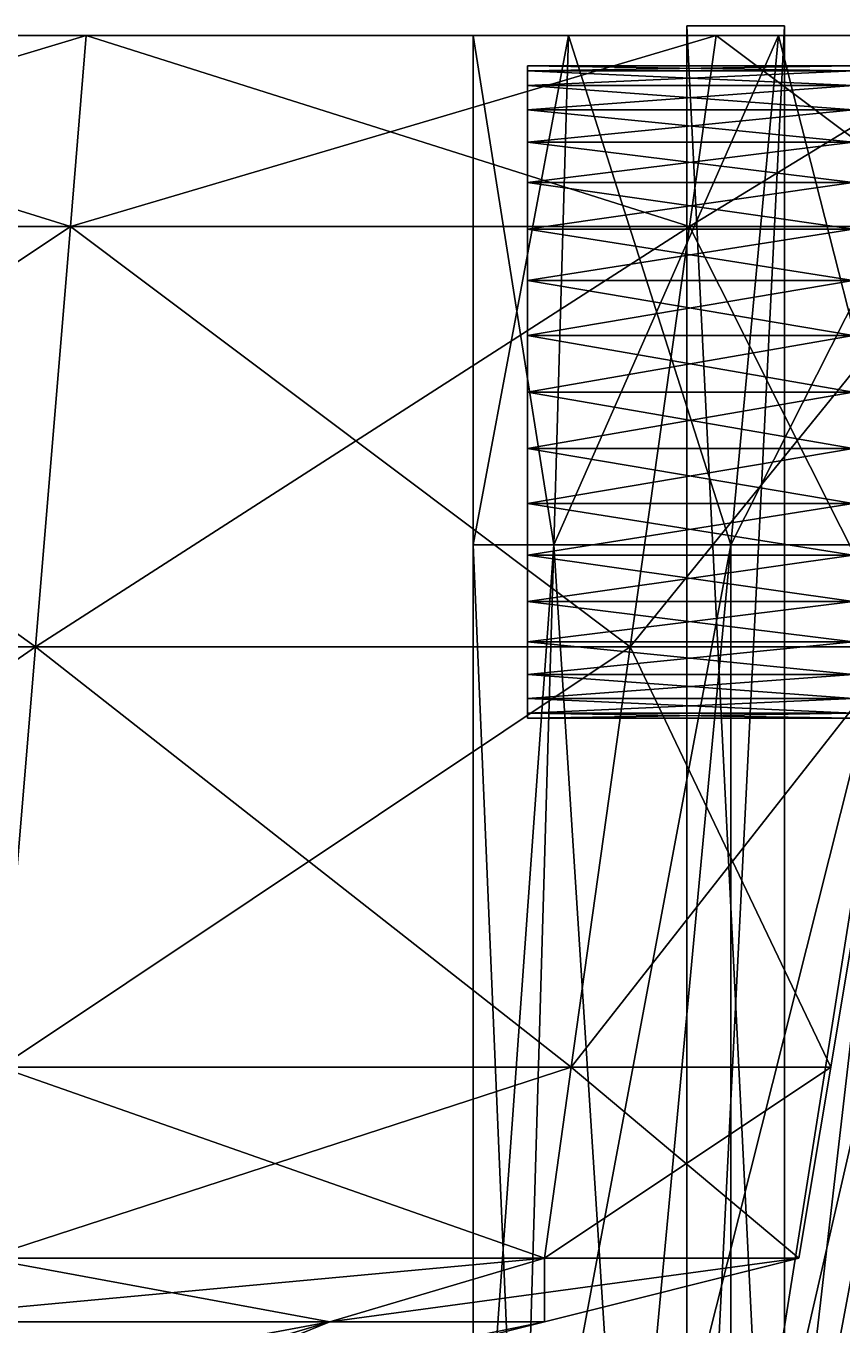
# Model space of a CAD drawing. Header units: metres. Extents: x -1.99 to 2.18, y -3.57 to 1.69.
# Drawn here: x 0.788 to 1.54, y 0.313 to 1.509 of the extents above; entities that cross this region are included whole.
import ezdxf

# ---------------------------------------------------------------- set-up
doc = ezdxf.new("R2010")
doc.units = ezdxf.units.M

msp = doc.modelspace()

# ---------------------------------------------------------------- linework, layer by layer
at = {"layer": 'Cylinder 3'}
for points in [[(1.55, 1.4674, 0.0521), (1.25, 1.472, 0), (1.55, 1.472)], [(1.55, 1.4674, 0.0521), (1.25, 1.4674, 0.0521), (1.25, 1.472, 0)], [(1.25, 1.4674, 0.0521), (1.25, 1.472, 0), (1.25, 1.472, 0)], [(1.25, 1.4674, 0.0521), (1.25, 1.4674, 0.0521), (1.25, 1.472, 0)], [(1.25, 1.4674, 0.0521), (1.25, 1.172, 0), (1.25, 1.472, 0)], [(1.55, 1.472), (1.25, 1.4674, -0.0521), (1.55, 1.4674, -0.0521)], [(1.55, 1.472), (1.25, 1.472, 0), (1.25, 1.4674, -0.0521)], [(1.25, 1.472, 0), (1.25, 1.4674, -0.0521), (1.25, 1.4674, -0.0521)], [(1.25, 1.472, 0), (1.25, 1.472, 0), (1.25, 1.4674, -0.0521)], [(1.25, 1.472, 0), (1.25, 1.172, 0), (1.25, 1.4674, -0.0521)], [(1.25, 1.472, 0), (1.25, 1.172, 0), (1.25, 1.172, 0)], [(1.25, 1.4674, 0.0521), (1.25, 1.172, 0), (1.25, 1.172, 0)], [(1.55, 1.4539, 0.1026), (1.25, 1.4674, 0.0521), (1.55, 1.4674, 0.0521)], [(1.55, 1.4539, 0.1026), (1.25, 1.4539, 0.1026), (1.25, 1.4674, 0.0521)], [(1.25, 1.4539, 0.1026), (1.25, 1.4674, 0.0521), (1.25, 1.4674, 0.0521)], [(1.25, 1.4539, 0.1026), (1.25, 1.4539, 0.1026), (1.25, 1.4674, 0.0521)], [(1.25, 1.4539, 0.1026), (1.25, 1.172, 0), (1.25, 1.4674, 0.0521)], [(1.55, 1.4674, -0.0521), (1.25, 1.4539, -0.1026), (1.55, 1.4539, -0.1026)], [(1.55, 1.4674, -0.0521), (1.25, 1.4674, -0.0521), (1.25, 1.4539, -0.1026)], [(1.25, 1.4674, -0.0521), (1.25, 1.4539, -0.1026), (1.25, 1.4539, -0.1026)], [(1.25, 1.4674, -0.0521), (1.25, 1.4674, -0.0521), (1.25, 1.4539, -0.1026)], [(1.25, 1.4674, -0.0521), (1.25, 1.172, 0), (1.25, 1.4539, -0.1026)], [(1.25, 1.4674, -0.0521), (1.25, 1.172, 0), (1.25, 1.172, 0)], [(1.25, 1.4539, 0.1026), (1.25, 1.172, 0), (1.25, 1.172, 0)], [(1.55, 1.4318, 0.15), (1.25, 1.4539, 0.1026), (1.55, 1.4539, 0.1026)], [(1.55, 1.4318, 0.15), (1.25, 1.4318, 0.15), (1.25, 1.4539, 0.1026)], [(1.25, 1.4318, 0.15), (1.25, 1.4539, 0.1026), (1.25, 1.4539, 0.1026)], [(1.25, 1.4318, 0.15), (1.25, 1.4318, 0.15), (1.25, 1.4539, 0.1026)], [(1.25, 1.4318, 0.15), (1.25, 1.172, 0), (1.25, 1.4539, 0.1026)], [(1.55, 1.4539, -0.1026), (1.25, 1.4318, -0.15), (1.55, 1.4318, -0.15)], [(1.55, 1.4539, -0.1026), (1.25, 1.4539, -0.1026), (1.25, 1.4318, -0.15)], [(1.25, 1.4539, -0.1026), (1.25, 1.4318, -0.15), (1.25, 1.4318, -0.15)], [(1.25, 1.4539, -0.1026), (1.25, 1.4539, -0.1026), (1.25, 1.4318, -0.15)], [(1.25, 1.4539, -0.1026), (1.25, 1.172, 0), (1.25, 1.4318, -0.15)], [(1.25, 1.4539, -0.1026), (1.25, 1.172, 0), (1.25, 1.172, 0)], [(1.25, 1.4318, 0.15), (1.25, 1.172, 0), (1.25, 1.172, 0)], [(1.55, 1.4018, 0.1928), (1.25, 1.4318, 0.15), (1.55, 1.4318, 0.15)], [(1.55, 1.4018, 0.1928), (1.25, 1.4018, 0.1928), (1.25, 1.4318, 0.15)], [(1.25, 1.4018, 0.1928), (1.25, 1.4318, 0.15), (1.25, 1.4318, 0.15)], [(1.25, 1.4018, 0.1928), (1.25, 1.4018, 0.1928), (1.25, 1.4318, 0.15)], [(1.25, 1.4018, 0.1928), (1.25, 1.172, 0), (1.25, 1.4318, 0.15)], [(1.55, 1.4318, -0.15), (1.25, 1.4018, -0.1928), (1.55, 1.4018, -0.1928)], [(1.55, 1.4318, -0.15), (1.25, 1.4318, -0.15), (1.25, 1.4018, -0.1928)], [(1.25, 1.4318, -0.15), (1.25, 1.4018, -0.1928), (1.25, 1.4018, -0.1928)], [(1.25, 1.4318, -0.15), (1.25, 1.4318, -0.15), (1.25, 1.4018, -0.1928)], [(1.25, 1.4318, -0.15), (1.25, 1.172, 0), (1.25, 1.4018, -0.1928)], [(1.25, 1.4318, -0.15), (1.25, 1.172, 0), (1.25, 1.172, 0)], [(1.25, 1.4018, 0.1928), (1.25, 1.172, 0), (1.25, 1.172, 0)], [(1.55, 1.3648, 0.2298), (1.25, 1.4018, 0.1928), (1.55, 1.4018, 0.1928)], [(1.55, 1.3648, 0.2298), (1.25, 1.3648, 0.2298), (1.25, 1.4018, 0.1928)], [(1.25, 1.3648, 0.2298), (1.25, 1.4018, 0.1928), (1.25, 1.4018, 0.1928)], [(1.25, 1.3648, 0.2298), (1.25, 1.3648, 0.2298), (1.25, 1.4018, 0.1928)], [(1.25, 1.3648, 0.2298), (1.25, 1.172, 0), (1.25, 1.4018, 0.1928)], [(1.55, 1.4018, -0.1928), (1.25, 1.3648, -0.2298), (1.55, 1.3648, -0.2298)], [(1.55, 1.4018, -0.1928), (1.25, 1.4018, -0.1928), (1.25, 1.3648, -0.2298)], [(1.25, 1.4018, -0.1928), (1.25, 1.3648, -0.2298), (1.25, 1.3648, -0.2298)], [(1.25, 1.4018, -0.1928), (1.25, 1.4018, -0.1928), (1.25, 1.3648, -0.2298)], [(1.25, 1.4018, -0.1928), (1.25, 1.172, 0), (1.25, 1.3648, -0.2298)], [(1.25, 1.4018, -0.1928), (1.25, 1.172, 0), (1.25, 1.172, 0)], [(1.25, 1.3648, 0.2298), (1.25, 1.172, 0), (1.25, 1.172, 0)], [(1.55, 1.322, 0.2598), (1.25, 1.3648, 0.2298), (1.55, 1.3648, 0.2298)], [(1.55, 1.322, 0.2598), (1.25, 1.322, 0.2598), (1.25, 1.3648, 0.2298)], [(1.25, 1.322, 0.2598), (1.25, 1.3648, 0.2298), (1.25, 1.3648, 0.2298)], [(1.25, 1.322, 0.2598), (1.25, 1.322, 0.2598), (1.25, 1.3648, 0.2298)], [(1.25, 1.322, 0.2598), (1.25, 1.172, 0), (1.25, 1.3648, 0.2298)], [(1.55, 1.3648, -0.2298), (1.25, 1.322, -0.2598), (1.55, 1.322, -0.2598)], [(1.55, 1.3648, -0.2298), (1.25, 1.3648, -0.2298), (1.25, 1.322, -0.2598)], [(1.25, 1.3648, -0.2298), (1.25, 1.322, -0.2598), (1.25, 1.322, -0.2598)], [(1.25, 1.3648, -0.2298), (1.25, 1.3648, -0.2298), (1.25, 1.322, -0.2598)], [(1.25, 1.3648, -0.2298), (1.25, 1.172, 0), (1.25, 1.322, -0.2598)], [(1.25, 1.3648, -0.2298), (1.25, 1.172, 0), (1.25, 1.172, 0)], [(1.25, 1.322, 0.2598), (1.25, 1.172, 0), (1.25, 1.172, 0)], [(1.55, 1.2746, 0.2819), (1.25, 1.322, 0.2598), (1.55, 1.322, 0.2598)], [(1.55, 1.2746, 0.2819), (1.25, 1.2746, 0.2819), (1.25, 1.322, 0.2598)], [(1.25, 1.2746, 0.2819), (1.25, 1.322, 0.2598), (1.25, 1.322, 0.2598)], [(1.25, 1.2746, 0.2819), (1.25, 1.2746, 0.2819), (1.25, 1.322, 0.2598)], [(1.25, 1.2746, 0.2819), (1.25, 1.172, 0), (1.25, 1.322, 0.2598)], [(1.55, 1.322, -0.2598), (1.25, 1.2746, -0.2819), (1.55, 1.2746, -0.2819)], [(1.55, 1.322, -0.2598), (1.25, 1.322, -0.2598), (1.25, 1.2746, -0.2819)], [(1.25, 1.322, -0.2598), (1.25, 1.2746, -0.2819), (1.25, 1.2746, -0.2819)], [(1.25, 1.322, -0.2598), (1.25, 1.322, -0.2598), (1.25, 1.2746, -0.2819)], [(1.25, 1.322, -0.2598), (1.25, 1.172, 0), (1.25, 1.2746, -0.2819)], [(1.25, 1.322, -0.2598), (1.25, 1.172, 0), (1.25, 1.172, 0)], [(1.25, 1.2746, 0.2819), (1.25, 1.172, 0), (1.25, 1.172, 0)], [(1.55, 1.2241, 0.2954), (1.25, 1.2746, 0.2819), (1.55, 1.2746, 0.2819)], [(1.55, 1.2241, 0.2954), (1.25, 1.2241, 0.2954), (1.25, 1.2746, 0.2819)], [(1.25, 1.2241, 0.2954), (1.25, 1.2746, 0.2819), (1.25, 1.2746, 0.2819)], [(1.25, 1.2241, 0.2954), (1.25, 1.2241, 0.2954), (1.25, 1.2746, 0.2819)], [(1.25, 1.2241, 0.2954), (1.25, 1.172, 0), (1.25, 1.2746, 0.2819)], [(1.55, 1.2746, -0.2819), (1.25, 1.2241, -0.2954), (1.55, 1.2241, -0.2954)], [(1.55, 1.2746, -0.2819), (1.25, 1.2746, -0.2819), (1.25, 1.2241, -0.2954)], [(1.25, 1.2746, -0.2819), (1.25, 1.2241, -0.2954), (1.25, 1.2241, -0.2954)], [(1.25, 1.2746, -0.2819), (1.25, 1.2746, -0.2819), (1.25, 1.2241, -0.2954)], [(1.25, 1.2746, -0.2819), (1.25, 1.172, 0), (1.25, 1.2241, -0.2954)], [(1.25, 1.2746, -0.2819), (1.25, 1.172, 0), (1.25, 1.172, 0)], [(1.25, 1.2241, 0.2954), (1.25, 1.172, 0), (1.25, 1.172, 0)], [(1.55, 1.172, 0.3), (1.25, 1.2241, 0.2954), (1.55, 1.2241, 0.2954)], [(1.55, 1.172, 0.3), (1.25, 1.172, 0.3), (1.25, 1.2241, 0.2954)], [(1.25, 1.172, 0.3), (1.25, 1.2241, 0.2954), (1.25, 1.2241, 0.2954)], [(1.25, 1.172, 0.3), (1.25, 1.172, 0.3), (1.25, 1.2241, 0.2954)], [(1.25, 1.172, 0.3), (1.25, 1.172, 0), (1.25, 1.2241, 0.2954)], [(1.55, 1.2241, -0.2954), (1.25, 1.172, -0.3), (1.55, 1.172, -0.3)], [(1.55, 1.2241, -0.2954), (1.25, 1.2241, -0.2954), (1.25, 1.172, -0.3)], [(1.25, 1.2241, -0.2954), (1.25, 1.172, -0.3), (1.25, 1.172, -0.3)], [(1.25, 1.2241, -0.2954), (1.25, 1.2241, -0.2954), (1.25, 1.172, -0.3)], [(1.25, 1.2241, -0.2954), (1.25, 1.172, 0), (1.25, 1.172, -0.3)], [(1.25, 1.2241, -0.2954), (1.25, 1.172, 0), (1.25, 1.172, 0)], [(1.25, 1.172, 0.3), (1.25, 1.172, 0), (1.25, 1.172, 0)], [(1.55, 1.1199, 0.2954), (1.25, 1.172, 0.3), (1.55, 1.172, 0.3)], [(1.55, 1.1199, 0.2954), (1.25, 1.1199, 0.2954), (1.25, 1.172, 0.3)], [(1.25, 1.1199, 0.2954), (1.25, 1.172, 0.3), (1.25, 1.172, 0.3)], [(1.25, 1.1199, 0.2954), (1.25, 1.1199, 0.2954), (1.25, 1.172, 0.3)], [(1.25, 1.1199, 0.2954), (1.25, 1.172, 0), (1.25, 1.172, 0.3)], [(1.25, 1.1199, 0.2954), (1.25, 1.172, 0), (1.25, 1.172, 0)], [(1.25, 1.0694, 0.2819), (1.25, 1.172, 0), (1.25, 1.1199, 0.2954)], [(1.25, 1.0694, 0.2819), (1.25, 1.172, 0), (1.25, 1.172, 0)], [(1.25, 1.022, 0.2598), (1.25, 1.172, 0), (1.25, 1.0694, 0.2819)], [(1.25, 1.022, 0.2598), (1.25, 1.172, 0), (1.25, 1.172, 0)], [(1.25, 0.9792, 0.2298), (1.25, 1.172, 0), (1.25, 1.022, 0.2598)], [(1.25, 0.9792, 0.2298), (1.25, 1.172, 0), (1.25, 1.172, 0)], [(1.25, 0.9422, 0.1928), (1.25, 1.172, 0), (1.25, 0.9792, 0.2298)], [(1.25, 0.9422, 0.1928), (1.25, 1.172, 0), (1.25, 1.172, 0)], [(1.25, 0.9122, 0.15), (1.25, 1.172, 0), (1.25, 0.9422, 0.1928)], [(1.25, 0.9122, 0.15), (1.25, 1.172, 0), (1.25, 1.172, 0)], [(1.25, 0.8901, 0.1026), (1.25, 1.172, 0), (1.25, 0.9122, 0.15)], [(1.25, 0.8901, 0.1026), (1.25, 1.172, 0), (1.25, 1.172, 0)], [(1.25, 0.8766, 0.0521), (1.25, 1.172, 0), (1.25, 0.8901, 0.1026)], [(1.25, 0.8766, 0.0521), (1.25, 1.172, 0), (1.25, 1.172, 0)], [(1.25, 0.872, 0), (1.25, 1.172, 0), (1.25, 0.8766, 0.0521)], [(1.25, 0.872, 0), (1.25, 1.172, 0), (1.25, 1.172, 0)], [(1.25, 0.8766, -0.0521), (1.25, 1.172, 0), (1.25, 0.872, 0)], [(1.25, 0.8766, -0.0521), (1.25, 1.172, 0), (1.25, 1.172, 0)], [(1.25, 0.8901, -0.1026), (1.25, 1.172, 0), (1.25, 0.8766, -0.0521)], [(1.25, 0.8901, -0.1026), (1.25, 1.172, 0), (1.25, 1.172, 0)], [(1.25, 0.9122, -0.15), (1.25, 1.172, 0), (1.25, 0.8901, -0.1026)], [(1.25, 0.9122, -0.15), (1.25, 1.172, 0), (1.25, 1.172, 0)], [(1.25, 0.9422, -0.1928), (1.25, 1.172, 0), (1.25, 0.9122, -0.15)], [(1.25, 0.9422, -0.1928), (1.25, 1.172, 0), (1.25, 1.172, 0)], [(1.25, 0.9792, -0.2298), (1.25, 1.172, 0), (1.25, 0.9422, -0.1928)], [(1.25, 0.9792, -0.2298), (1.25, 1.172, 0), (1.25, 1.172, 0)], [(1.25, 1.022, -0.2598), (1.25, 1.172, 0), (1.25, 0.9792, -0.2298)], [(1.25, 1.022, -0.2598), (1.25, 1.172, 0), (1.25, 1.172, 0)], [(1.25, 1.0694, -0.2819), (1.25, 1.172, 0), (1.25, 1.022, -0.2598)], [(1.25, 1.0694, -0.2819), (1.25, 1.172, 0), (1.25, 1.172, 0)], [(1.25, 1.1199, -0.2954), (1.25, 1.172, 0), (1.25, 1.0694, -0.2819)], [(1.25, 1.1199, -0.2954), (1.25, 1.172, 0), (1.25, 1.172, 0)], [(1.55, 1.172, -0.3), (1.25, 1.1199, -0.2954), (1.55, 1.1199, -0.2954)], [(1.55, 1.172, -0.3), (1.25, 1.172, -0.3), (1.25, 1.1199, -0.2954)], [(1.25, 1.172, -0.3), (1.25, 1.1199, -0.2954), (1.25, 1.1199, -0.2954)], [(1.25, 1.172, -0.3), (1.25, 1.172, -0.3), (1.25, 1.1199, -0.2954)], [(1.25, 1.172, -0.3), (1.25, 1.172, 0), (1.25, 1.1199, -0.2954)], [(1.25, 1.172, -0.3), (1.25, 1.172, 0), (1.25, 1.172, 0)], [(1.55, 1.0694, 0.2819), (1.25, 1.1199, 0.2954), (1.55, 1.1199, 0.2954)], [(1.55, 1.0694, 0.2819), (1.25, 1.0694, 0.2819), (1.25, 1.1199, 0.2954)], [(1.25, 1.0694, 0.2819), (1.25, 1.1199, 0.2954), (1.25, 1.1199, 0.2954)], [(1.25, 1.0694, 0.2819), (1.25, 1.0694, 0.2819), (1.25, 1.1199, 0.2954)], [(1.55, 1.1199, -0.2954), (1.25, 1.0694, -0.2819), (1.55, 1.0694, -0.2819)], [(1.55, 1.1199, -0.2954), (1.25, 1.1199, -0.2954), (1.25, 1.0694, -0.2819)], [(1.25, 1.1199, -0.2954), (1.25, 1.0694, -0.2819), (1.25, 1.0694, -0.2819)], [(1.25, 1.1199, -0.2954), (1.25, 1.1199, -0.2954), (1.25, 1.0694, -0.2819)], [(1.55, 1.022, 0.2598), (1.25, 1.0694, 0.2819), (1.55, 1.0694, 0.2819)], [(1.55, 1.022, 0.2598), (1.25, 1.022, 0.2598), (1.25, 1.0694, 0.2819)], [(1.25, 1.022, 0.2598), (1.25, 1.0694, 0.2819), (1.25, 1.0694, 0.2819)], [(1.25, 1.022, 0.2598), (1.25, 1.022, 0.2598), (1.25, 1.0694, 0.2819)], [(1.55, 1.0694, -0.2819), (1.25, 1.022, -0.2598), (1.55, 1.022, -0.2598)], [(1.55, 1.0694, -0.2819), (1.25, 1.0694, -0.2819), (1.25, 1.022, -0.2598)], [(1.25, 1.0694, -0.2819), (1.25, 1.022, -0.2598), (1.25, 1.022, -0.2598)], [(1.25, 1.0694, -0.2819), (1.25, 1.0694, -0.2819), (1.25, 1.022, -0.2598)], [(1.55, 0.9792, 0.2298), (1.25, 1.022, 0.2598), (1.55, 1.022, 0.2598)], [(1.55, 0.9792, 0.2298), (1.25, 0.9792, 0.2298), (1.25, 1.022, 0.2598)], [(1.25, 0.9792, 0.2298), (1.25, 1.022, 0.2598), (1.25, 1.022, 0.2598)], [(1.25, 0.9792, 0.2298), (1.25, 0.9792, 0.2298), (1.25, 1.022, 0.2598)], [(1.55, 1.022, -0.2598), (1.25, 0.9792, -0.2298), (1.55, 0.9792, -0.2298)], [(1.55, 1.022, -0.2598), (1.25, 1.022, -0.2598), (1.25, 0.9792, -0.2298)], [(1.25, 1.022, -0.2598), (1.25, 0.9792, -0.2298), (1.25, 0.9792, -0.2298)], [(1.25, 1.022, -0.2598), (1.25, 1.022, -0.2598), (1.25, 0.9792, -0.2298)], [(1.55, 0.9422, 0.1928), (1.25, 0.9792, 0.2298), (1.55, 0.9792, 0.2298)], [(1.55, 0.9422, 0.1928), (1.25, 0.9422, 0.1928), (1.25, 0.9792, 0.2298)], [(1.25, 0.9422, 0.1928), (1.25, 0.9792, 0.2298), (1.25, 0.9792, 0.2298)], [(1.25, 0.9422, 0.1928), (1.25, 0.9422, 0.1928), (1.25, 0.9792, 0.2298)], [(1.55, 0.9792, -0.2298), (1.25, 0.9422, -0.1928), (1.55, 0.9422, -0.1928)], [(1.55, 0.9792, -0.2298), (1.25, 0.9792, -0.2298), (1.25, 0.9422, -0.1928)], [(1.25, 0.9792, -0.2298), (1.25, 0.9422, -0.1928), (1.25, 0.9422, -0.1928)], [(1.25, 0.9792, -0.2298), (1.25, 0.9792, -0.2298), (1.25, 0.9422, -0.1928)], [(1.55, 0.9122, 0.15), (1.25, 0.9422, 0.1928), (1.55, 0.9422, 0.1928)], [(1.55, 0.9122, 0.15), (1.25, 0.9122, 0.15), (1.25, 0.9422, 0.1928)], [(1.25, 0.9122, 0.15), (1.25, 0.9422, 0.1928), (1.25, 0.9422, 0.1928)], [(1.25, 0.9122, 0.15), (1.25, 0.9122, 0.15), (1.25, 0.9422, 0.1928)], [(1.55, 0.9422, -0.1928), (1.25, 0.9122, -0.15), (1.55, 0.9122, -0.15)], [(1.55, 0.9422, -0.1928), (1.25, 0.9422, -0.1928), (1.25, 0.9122, -0.15)], [(1.25, 0.9422, -0.1928), (1.25, 0.9122, -0.15), (1.25, 0.9122, -0.15)], [(1.25, 0.9422, -0.1928), (1.25, 0.9422, -0.1928), (1.25, 0.9122, -0.15)], [(1.55, 0.8901, 0.1026), (1.25, 0.9122, 0.15), (1.55, 0.9122, 0.15)], [(1.55, 0.8901, 0.1026), (1.25, 0.8901, 0.1026), (1.25, 0.9122, 0.15)], [(1.25, 0.8901, 0.1026), (1.25, 0.9122, 0.15), (1.25, 0.9122, 0.15)], [(1.25, 0.8901, 0.1026), (1.25, 0.8901, 0.1026), (1.25, 0.9122, 0.15)], [(1.55, 0.9122, -0.15), (1.25, 0.8901, -0.1026), (1.55, 0.8901, -0.1026)], [(1.55, 0.9122, -0.15), (1.25, 0.9122, -0.15), (1.25, 0.8901, -0.1026)], [(1.25, 0.9122, -0.15), (1.25, 0.8901, -0.1026), (1.25, 0.8901, -0.1026)], [(1.25, 0.9122, -0.15), (1.25, 0.9122, -0.15), (1.25, 0.8901, -0.1026)], [(1.55, 0.8766, 0.0521), (1.25, 0.8901, 0.1026), (1.55, 0.8901, 0.1026)], [(1.55, 0.8766, 0.0521), (1.25, 0.8766, 0.0521), (1.25, 0.8901, 0.1026)], [(1.25, 0.8766, 0.0521), (1.25, 0.8901, 0.1026), (1.25, 0.8901, 0.1026)], [(1.25, 0.8766, 0.0521), (1.25, 0.8766, 0.0521), (1.25, 0.8901, 0.1026)], [(1.55, 0.8901, -0.1026), (1.25, 0.8766, -0.0521), (1.55, 0.8766, -0.0521)], [(1.55, 0.8901, -0.1026), (1.25, 0.8901, -0.1026), (1.25, 0.8766, -0.0521)], [(1.25, 0.8901, -0.1026), (1.25, 0.8766, -0.0521), (1.25, 0.8766, -0.0521)], [(1.25, 0.8901, -0.1026), (1.25, 0.8901, -0.1026), (1.25, 0.8766, -0.0521)], [(1.55, 0.872, 0), (1.25, 0.8766, 0.0521), (1.55, 0.8766, 0.0521)], [(1.55, 0.872, 0), (1.25, 0.872, 0), (1.25, 0.8766, 0.0521)], [(1.25, 0.872, 0), (1.25, 0.8766, 0.0521), (1.25, 0.8766, 0.0521)], [(1.25, 0.872, 0), (1.25, 0.872, 0), (1.25, 0.8766, 0.0521)], [(1.55, 0.8766, -0.0521), (1.25, 0.872, 0), (1.55, 0.872, 0)], [(1.55, 0.8766, -0.0521), (1.25, 0.8766, -0.0521), (1.25, 0.872, 0)], [(1.25, 0.8766, -0.0521), (1.25, 0.872, 0), (1.25, 0.872, 0)], [(1.25, 0.8766, -0.0521), (1.25, 0.8766, -0.0521), (1.25, 0.872, 0)]]:
    msp.add_3dface(points, dxfattribs=at)
at = {"layer": 'Prism'}
for points in [[(1.3966, 1.5088, -0.5062), (1.4866, 1.5088, 0.5063), (1.3966, 1.5088, 0.5063)], [(1.3966, 1.5088, -0.5062), (1.4866, 1.5088, -0.5062), (1.4866, 1.5088, 0.5063)], [(1.3966, -0.2912, 0), (1.4866, 1.5088, -0.5062), (1.3966, 1.5088, -0.5062)], [(1.3966, -0.2912, 0), (1.4866, -0.2912, 0), (1.4866, 1.5088, -0.5062)], [(1.3966, 1.5088, 0.5063), (1.4866, -0.2912, 0), (1.3966, -0.2912, 0)], [(1.3966, 1.5088, 0.5063), (1.4866, 1.5088, 0.5063), (1.4866, -0.2912, 0)], [(1.3966, -0.2912, 0), (1.3966, 1.5088, -0.5062), (1.3966, 1.5088, 0.5063)], [(1.4866, 1.5088, -0.5062), (1.4866, -0.2912, 0), (1.4866, 1.5088, 0.5063)]]:
    msp.add_3dface(points, dxfattribs=at)
at = {"layer": 'Pyramid'}
for points in [[(-0.8438, 1.5, -0.1687), (0.8437, 1.5, -0.1687), (-0.8438, 1.5, 0.1688)], [(-0.8438, 1.5, -0.1687), (-0.2637, 1.5, -0.2848), (0.8437, 1.5, -0.1687)], [(-0.8438, 1.5, 0.1688), (0.8437, 1.5, -0.1687), (0.8437, 1.5, 0.1688)], [(0.2637, 1.5, 0.2848), (-0.8438, 1.5, 0.1688), (0.8437, 1.5, 0.1688)], [(-0.2637, 1.5, -0.2848), (0.2637, 1.5, -0.2848), (0.8437, 1.5, -0.1687)], [(0.8291, 1.3242, -0.1658), (0.2637, 1.5, -0.2848), (0.2591, 1.3242, -0.2798)], [(0.2591, 1.3242, 0.2798), (0.8437, 1.5, 0.1688), (0.8291, 1.3242, 0.1658)], [(0.2591, 1.3242, 0.2798), (0.2637, 1.5, 0.2848), (0.8437, 1.5, 0.1688)], [(0.8291, 1.3242, -0.1658), (0.8437, 1.5, -0.1687), (0.2637, 1.5, -0.2848)], [(1.3991, 1.3242, -0.0518), (0.8437, 1.5, -0.1687), (0.8291, 1.3242, -0.1658)], [(0.8291, 1.3242, 0.1658), (1.4238, 1.5, 0.0527), (1.3991, 1.3242, 0.0518)], [(0.8291, 1.3242, 0.1658), (0.8437, 1.5, 0.1688), (1.4238, 1.5, 0.0527)], [(1.3991, 1.3242, -0.0518), (1.4238, 1.5, -0.0527), (0.8437, 1.5, -0.1687)], [(1.4238, 1.5, -0.0527), (0.8437, 1.5, 0.1688), (0.8437, 1.5, -0.1687)], [(1.4238, 1.5, -0.0527), (1.4238, 1.5, 0.0527), (0.8437, 1.5, 0.1688)], [(1.6582, 1.3242, 0), (1.4238, 1.5, -0.0527), (1.3991, 1.3242, -0.0518)], [(1.3991, 1.3242, 0.0518), (1.6875, 1.5, 0), (1.6582, 1.3242, 0)], [(1.3991, 1.3242, 0.0518), (1.4238, 1.5, 0.0527), (1.6875, 1.5, 0)], [(1.6582, 1.3242, 0), (1.6875, 1.5, 0), (1.4238, 1.5, -0.0527)], [(1.4238, 1.5, -0.0527), (1.6875, 1.5, 0), (1.4238, 1.5, 0.0527)], [(0.7969, 0.9375, -0.1594), (0.2591, 1.3242, -0.2798), (0.249, 0.9375, -0.2689)], [(0.249, 0.9375, 0.2689), (0.8291, 1.3242, 0.1658), (0.7969, 0.9375, 0.1594)], [(0.249, 0.9375, 0.2689), (0.2591, 1.3242, 0.2798), (0.8291, 1.3242, 0.1658)], [(0.7969, 0.9375, -0.1594), (0.8291, 1.3242, -0.1658), (0.2591, 1.3242, -0.2798)], [(1.3447, 0.9375, -0.0498), (0.8291, 1.3242, -0.1658), (0.7969, 0.9375, -0.1594)], [(0.7969, 0.9375, 0.1594), (1.3991, 1.3242, 0.0518), (1.3447, 0.9375, 0.0498)], [(0.7969, 0.9375, 0.1594), (0.8291, 1.3242, 0.1658), (1.3991, 1.3242, 0.0518)], [(1.3447, 0.9375, -0.0498), (1.3991, 1.3242, -0.0518), (0.8291, 1.3242, -0.1658)], [(1.5937, 0.9375, 0), (1.3991, 1.3242, -0.0518), (1.3447, 0.9375, -0.0498)], [(1.3447, 0.9375, 0.0498), (1.6582, 1.3242, 0), (1.5937, 0.9375, 0)], [(1.3447, 0.9375, 0.0498), (1.3991, 1.3242, 0.0518), (1.6582, 1.3242, 0)], [(1.5937, 0.9375, 0), (1.6582, 1.3242, 0), (1.3991, 1.3242, -0.0518)], [(0.239, 0.5508, 0.2581), (0.7969, 0.9375, 0.1594), (0.7646, 0.5508, 0.1529)], [(0.239, 0.5508, 0.2581), (0.249, 0.9375, 0.2689), (0.7969, 0.9375, 0.1594)], [(0.7646, 0.5508, -0.1529), (0.7969, 0.9375, -0.1594), (0.249, 0.9375, -0.2689)], [(1.2903, 0.5508, -0.0478), (0.7969, 0.9375, -0.1594), (0.7646, 0.5508, -0.1529)], [(0.7646, 0.5508, 0.1529), (1.3447, 0.9375, 0.0498), (1.2903, 0.5508, 0.0478)], [(0.7646, 0.5508, 0.1529), (0.7969, 0.9375, 0.1594), (1.3447, 0.9375, 0.0498)], [(1.2903, 0.5508, -0.0478), (1.3447, 0.9375, -0.0498), (0.7969, 0.9375, -0.1594)], [(1.5293, 0.5508, 0), (1.3447, 0.9375, -0.0498), (1.2903, 0.5508, -0.0478)], [(1.2903, 0.5508, 0.0478), (1.5937, 0.9375, 0), (1.5293, 0.5508, 0)], [(1.2903, 0.5508, 0.0478), (1.3447, 0.9375, 0.0498), (1.5937, 0.9375, 0)], [(1.5293, 0.5508, 0), (1.5937, 0.9375, 0), (1.3447, 0.9375, -0.0498)], [(1.2656, 0.375, -0.0469), (0.7646, 0.5508, -0.1529), (0.75, 0.375, -0.15)], [(0.75, 0.375, 0.15), (1.2903, 0.5508, 0.0478), (1.2656, 0.375, 0.0469)], [(0.75, 0.375, 0.15), (0.7646, 0.5508, 0.1529), (1.2903, 0.5508, 0.0478)], [(1.2656, 0.375, -0.0469), (1.2903, 0.5508, -0.0478), (0.7646, 0.5508, -0.1529)], [(1.5, 0.375, 0), (1.2903, 0.5508, -0.0478), (1.2656, 0.375, -0.0469)], [(1.2656, 0.375, 0.0469), (1.5293, 0.5508, 0), (1.5, 0.375, 0)], [(1.2656, 0.375, 0.0469), (1.2903, 0.5508, 0.0478), (1.5293, 0.5508, 0)], [(1.5, 0.375, 0), (1.5293, 0.5508, 0), (1.2903, 0.5508, -0.0478)], [(1.0679, 0.3164, -0.0396), (0.75, 0.375, -0.15), (0.6328, 0.3164, -0.1266)], [(0.6328, 0.3164, 0.1266), (1.2656, 0.375, 0.0469), (1.0679, 0.3164, 0.0396)], [(0.6328, 0.3164, 0.1266), (0.75, 0.375, 0.15), (1.2656, 0.375, 0.0469)], [(1.0679, 0.3164, -0.0396), (1.2656, 0.375, -0.0469), (0.75, 0.375, -0.15)], [(1.2656, 0.3164, 0), (1.2656, 0.375, -0.0469), (1.0679, 0.3164, -0.0396)], [(1.0679, 0.3164, 0.0396), (1.5, 0.375, 0), (1.2656, 0.3164, 0)], [(1.0679, 0.3164, 0.0396), (1.2656, 0.375, 0.0469), (1.5, 0.375, 0)], [(1.2656, 0.3164, 0), (1.5, 0.375, 0), (1.2656, 0.375, -0.0469)], [(0.375, 0.1875, 0.075), (1.0679, 0.3164, 0.0396), (0.6328, 0.1875, 0.0234)], [(0.375, 0.1875, 0.075), (0.6328, 0.3164, 0.1266), (1.0679, 0.3164, 0.0396)], [(0.6328, 0.1875, -0.0234), (1.0679, 0.3164, -0.0396), (0.6328, 0.3164, -0.1266)], [(0.75, 0.1875, 0), (1.0679, 0.3164, -0.0396), (0.6328, 0.1875, -0.0234)], [(0.6328, 0.1875, 0.0234), (1.2656, 0.3164, 0), (0.75, 0.1875, 0)], [(0.6328, 0.1875, 0.0234), (1.0679, 0.3164, 0.0396), (1.2656, 0.3164, 0)], [(0.75, 0.1875, 0), (1.2656, 0.3164, 0), (1.0679, 0.3164, -0.0396)]]:
    msp.add_3dface(points, dxfattribs=at)
at = {"layer": 'Pyramid 1'}
for points in [[(1.2, 1.0313, 0.4894), (1.2, 1.5, 0.8438), (1.2, 1.0313, 0.7119)], [(1.2, 1.0313, 0.4894), (1.2, 1.5, 0.5801), (1.2, 1.5, 0.8438)], [(1.2, 1.0313, 0), (1.2, 1.5, 0.5801), (1.2, 1.0313, 0.4894)], [(1.2, 1.0313, 0), (1.2, 1.5, 0), (1.2, 1.5, 0.5801)], [(1.2, 1.0313, -0.4894), (1.2, 1.5, 0), (1.2, 1.0313, 0)], [(1.2, 1.0313, -0.4894), (1.2, 1.5, -0.5801), (1.2, 1.5, 0)], [(1.2, 1.0313, -0.7119), (1.2, 1.5, -0.5801), (1.2, 1.0313, -0.4894)], [(1.2, 1.0313, -0.7119), (1.2, 1.5, -0.8438), (1.2, 1.5, -0.5801)], [(1.2742, 1.0313, -0.6007), (1.2, 1.5, -0.8437), (1.2, 1.0313, -0.7119)], [(1.2742, 1.0313, -0.6007), (1.2879, 1.5, -0.7119), (1.2, 1.5, -0.8437)], [(1.2, 1.0313, 0.7119), (1.2879, 1.5, 0.7119), (1.2742, 1.0313, 0.6007)], [(1.2, 1.0313, 0.7119), (1.2, 1.5, 0.8438), (1.2879, 1.5, 0.7119)], [(1.2, 1.5, 0), (1.2, 1.5, -0.5801), (1.4812, 1.5, -0.4219)], [(1.6746, 1.5, -0.1318), (1.2, 1.5, 0), (1.4812, 1.5, -0.4219)], [(1.2, 1.5, -0.5801), (1.2, 1.5, -0.8437), (1.2879, 1.5, -0.7119)], [(1.4812, 1.5, -0.4219), (1.2, 1.5, -0.5801), (1.2879, 1.5, -0.7119)], [(1.2, 1.5, 0), (1.6746, 1.5, 0.1318), (1.4812, 1.5, 0.4219)], [(1.2, 1.5, 0.5801), (1.4812, 1.5, 0.4219), (1.2879, 1.5, 0.7119)], [(1.4812, 1.5, 0.4219), (1.2, 1.5, 0.5801), (1.2, 1.5, 0)], [(1.2879, 1.5, 0.7119), (1.2, 1.5, 0.8438), (1.2, 1.5, 0.5801)], [(1.6746, 1.5, -0.1318), (1.6746, 1.5, 0.1318), (1.2, 1.5, 0)], [(1.4373, 1.0313, -0.356), (1.2879, 1.5, -0.7119), (1.2742, 1.0313, -0.6007)], [(1.2742, 1.0313, 0.6007), (1.4812, 1.5, 0.4219), (1.4373, 1.0313, 0.356)], [(1.2742, 1.0313, 0.6007), (1.2879, 1.5, 0.7119), (1.4812, 1.5, 0.4219)], [(1.4373, 1.0313, -0.356), (1.4812, 1.5, -0.4219), (1.2879, 1.5, -0.7119)], [(1.6005, 1.0313, -0.1112), (1.4812, 1.5, -0.4219), (1.4373, 1.0313, -0.356)], [(1.4373, 1.0313, 0.356), (1.6746, 1.5, 0.1318), (1.6005, 1.0313, 0.1112)], [(1.4373, 1.0313, 0.356), (1.4812, 1.5, 0.4219), (1.6746, 1.5, 0.1318)], [(1.6005, 1.0313, -0.1112), (1.6746, 1.5, -0.1318), (1.4812, 1.5, -0.4219)], [(1.2, 0, 0.29), (1.2, 1.0313, 0.7119), (1.2, 0, 0.4219)], [(1.2, 0, 0.29), (1.2, 1.0313, 0.4894), (1.2, 1.0313, 0.7119)], [(1.2, 0, 0), (1.2, 1.0313, 0.4894), (1.2, 0, 0.29)], [(1.2, 0, 0), (1.2, 1.0313, 0), (1.2, 1.0313, 0.4894)], [(1.2, 0, -0.29), (1.2, 1.0313, 0), (1.2, 0, 0)], [(1.2, 0, -0.29), (1.2, 1.0313, -0.4894), (1.2, 1.0313, 0)], [(1.2, 0, -0.4219), (1.2, 1.0313, -0.4894), (1.2, 0, -0.29)], [(1.2, 0, -0.4219), (1.2, 1.0313, -0.7119), (1.2, 1.0313, -0.4894)], [(1.2439, 0, -0.356), (1.2, 1.0313, -0.7119), (1.2, 0, -0.4219)], [(1.2439, 0, -0.356), (1.2742, 1.0313, -0.6007), (1.2, 1.0313, -0.7119)], [(1.2, 0, 0.4219), (1.2742, 1.0313, 0.6007), (1.2439, 0, 0.356)], [(1.2, 0, 0.4219), (1.2, 1.0313, 0.7119), (1.2742, 1.0313, 0.6007)], [(1.3406, 0, -0.2109), (1.2742, 1.0313, -0.6007), (1.2439, 0, -0.356)], [(1.2439, 0, 0.356), (1.4373, 1.0313, 0.356), (1.3406, 0, 0.2109)], [(1.2439, 0, 0.356), (1.2742, 1.0313, 0.6007), (1.4373, 1.0313, 0.356)], [(1.3406, 0, -0.2109), (1.4373, 1.0313, -0.356), (1.2742, 1.0313, -0.6007)], [(1.4373, 0, -0.0659), (1.4373, 1.0313, -0.356), (1.3406, 0, -0.2109)], [(1.3406, 0, 0.2109), (1.6005, 1.0313, 0.1112), (1.4373, 0, 0.0659)], [(1.3406, 0, 0.2109), (1.4373, 1.0313, 0.356), (1.6005, 1.0313, 0.1112)], [(1.4373, 0, -0.0659), (1.6005, 1.0313, -0.1112), (1.4373, 1.0313, -0.356)], [(1.4812, 0, 0), (1.6005, 1.0313, -0.1112), (1.4373, 0, -0.0659)], [(1.4373, 0, 0.0659), (1.6746, 1.0313, 0), (1.4812, 0, 0)], [(1.4373, 0, 0.0659), (1.6005, 1.0313, 0.1112), (1.6746, 1.0313, 0)], [(1.4812, 0, 0), (1.6746, 1.0313, 0), (1.6005, 1.0313, -0.1112)]]:
    msp.add_3dface(points, dxfattribs=at)

doc.saveas('drawing.dxf')
